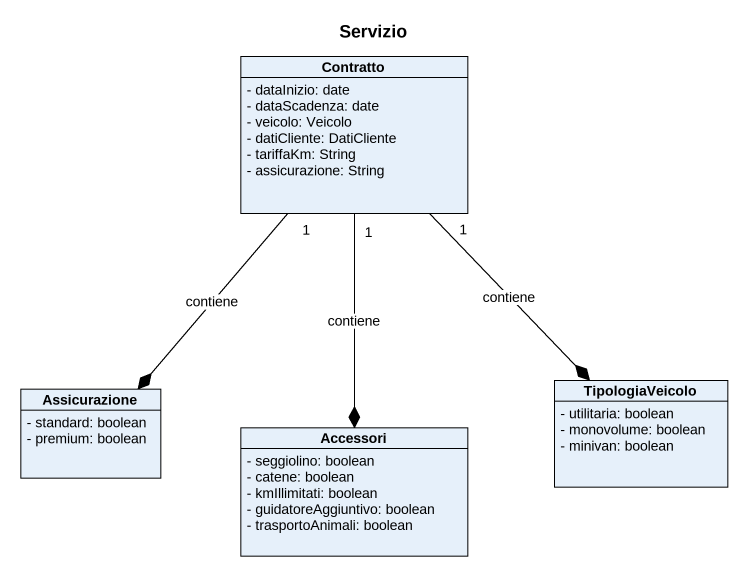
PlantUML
@startuml
title Servizio
hide circle
hide empty members
skinparam classAttributeIconSize 0
class Contratto {
  - dataInizio: date
  - dataScadenza: date
  - veicolo: Veicolo
  - datiCliente: DatiCliente
  - tariffaKm: String
  - assicurazione: String
}
class Assicurazione {
  - standard: boolean
  - premium: boolean
}
class TipologiaVeicolo {
  - utilitaria: boolean
  - monovolume: boolean
  - minivan: boolean
}
class Accessori {
  - seggiolino: boolean
  - catene: boolean
  - kmIllimitati: boolean
  - guidatoreAggiuntivo: boolean
  - trasportoAnimali: boolean
}
Contratto "1" --* Assicurazione : contiene
Contratto "1" --* TipologiaVeicolo : contiene
Contratto "1" --* Accessori : contiene
@enduml
